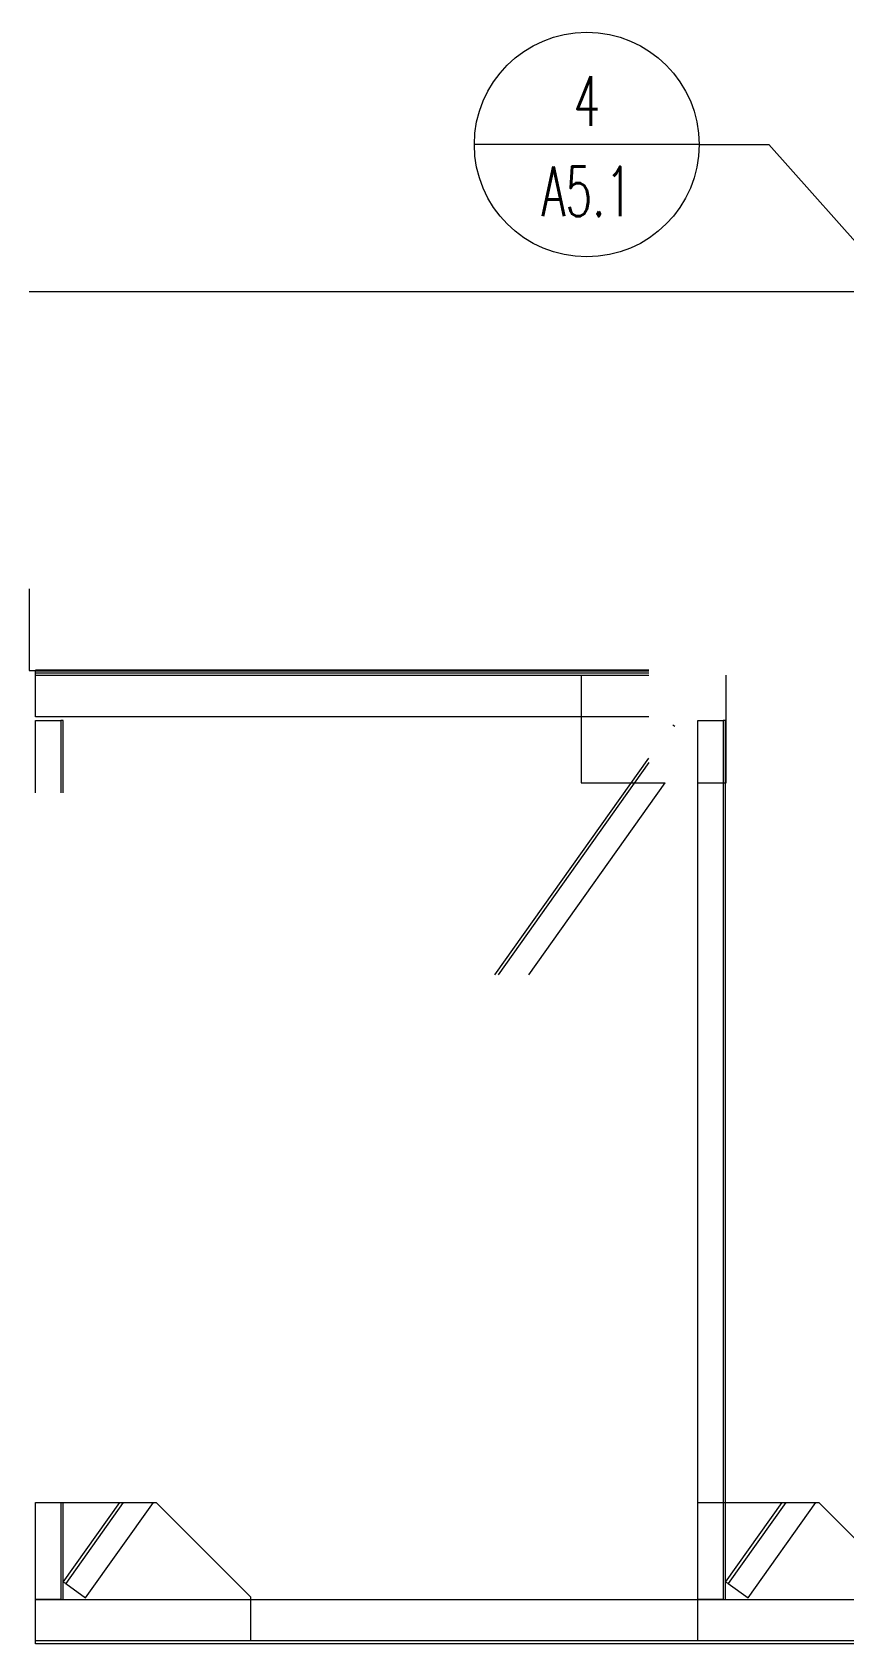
# Model space of a CAD drawing. Header units: inches. Extents: x -33163 to 19162, y -8858 to 30669.
# Drawn here: x -25502.8 to -25429.3, y -358.7 to -212.7 of the extents above; entities that cross this region are included whole.
import ezdxf
from ezdxf.enums import TextEntityAlignment as Align

# ---------------------------------------------------------------- set-up
doc = ezdxf.new("R2010")
doc.units = ezdxf.units.IN
doc.layers.get('0').update_dxf_attribs({"color": 9, "lineweight": 0})
doc.layers.add('A-ANNO-SYMB-48', color=12, linetype='Continuous', lineweight=9)
doc.layers.add('A-ROOF-BELOW', color=251, linetype='Continuous', lineweight=5)
doc.layers.add('TRUSS_Geometry', color=12, linetype='Continuous')
doc.styles.add('ROMANS', font='romans.shx', dxfattribs={"width": 1.1})

# ---------------------------------------------------------------- blocks, each defined once
blk = doc.blocks.new('DETL_TAG')
at = {"color": 0, "linetype": 'ByBlock'}
blk.add_line((20.36, 0), (-20.36, 0), dxfattribs=at)
blk.add_circle((0, 0), 20.36, dxfattribs=at)
at = {"color": 0, "linetype": 'ByBlock', "style": 'ROMANS', "width": 0.625}
for tag, p in [('NUMBER', (0, 7.92)), ('SHEET', (0, -8.49)), ('NOTE', (0, -28.8)), ('NOTE', (0, -40.97))]:
    blk.add_attdef(tag, text='', height=9, dxfattribs=at).set_placement(p, align=Align.MIDDLE)

msp = doc.modelspace()

# ---------------------------------------------------------------- linework, layer by layer
at = {"layer": 'A-ANNO-SYMB-48'}
msp.add_lwpolyline([(-25442.41136, -222.85246), (-25436.10238, -222.85246), (-25426.04871, -234.15587)], dxfattribs=at)
at = {"layer": 'A-ROOF-BELOW', "linetype": 'Continuous', "lineweight": 0}
msp.add_line((-25503.0971, -236.1762), (-25311.73054, -236.1762), dxfattribs=at)
msp.add_lwpolyline([(-25503.0971, -263.10604), (-25503.0971, -270.51834), (-25446.96678, -270.51834)], dxfattribs=at)
at = {"layer": 'TRUSS_Geometry', "lineweight": 30}
msp.add_lwpolyline([(-25446.96678, -270.51834), (-25502.51873, -270.51834)], dxfattribs=at)
at = {"layer": 'TRUSS_Geometry', "lineweight": 13}
for points in [[(-25446.96678, -274.73168), (-25502.51873, -274.73168), (-25502.51873, -270.51834)], [(-25502.51873, -270.73168), (-25446.96678, -270.73168)], [(-25502.51873, -270.94502), (-25446.96678, -270.94502)], [(-25453.0882, -270.94502), (-25453.0882, -273.50498), (-25453.0882, -280.70499), (-25448.18146, -280.70499), (-25445.49494, -280.70499)], [(-25442.52372, -280.70499), (-25440.23485, -280.70499), (-25439.96817, -280.70499), (-25439.96817, -274.51831), (-25439.96817, -270.94502)], [(-25502.52372, -281.61157), (-25502.52372, -275.05748), (-25500.23038, -275.05748), (-25500.23038, -281.61157)], [(-25500.01709, -281.61157), (-25500.01709, -275.05748), (-25500.23038, -275.05748)], [(-25444.80533, -275.43516), (-25444.61623, -275.55942)], [(-25440.23038, -354.73168), (-25440.01709, -354.73168), (-25440.01709, -275.05748), (-25440.23038, -275.05748)], [(-25460.90775, -298.0984), (-25446.96678, -278.47728)], [(-25446.96678, -278.87035), (-25460.61744, -298.0984)], [(-25457.8531, -298.0984), (-25445.49494, -280.70499)], [(-25500.23038, -345.93169), (-25500.23038, -354.73168), (-25502.52372, -354.73168), (-25502.52372, -345.93169)], [(-25502.52372, -358.46504), (-25502.52372, -354.46504), (-25502.52372, -349.71837), (-25502.52372, -345.93169), (-25494.25706, -345.93169), (-25491.75038, -345.93169), (-25491.59039, -345.93169), (-25483.05704, -354.46504), (-25483.05704, -358.46504)], [(-25500.23038, -354.73168), (-25500.01709, -354.73168), (-25500.01709, -345.93169)], [(-25499.77575, -353.25602), (-25500.01709, -353.14258), (-25494.89369, -345.93169)], [(-25494.57596, -345.93169), (-25499.77575, -353.25602), (-25497.97837, -354.57244), (-25491.83904, -345.93169)], [(-25442.52372, -358.46504), (-25442.52372, -354.46504), (-25442.52372, -349.71837), (-25442.52372, -345.93169), (-25434.25706, -345.93169), (-25431.75038, -345.93169), (-25431.59039, -345.93169), (-25423.05704, -354.46504), (-25423.05704, -358.46504)], [(-25439.77575, -353.25602), (-25440.01709, -353.14258), (-25434.89369, -345.93169)], [(-25434.57596, -345.93169), (-25439.77575, -353.25602), (-25437.97837, -354.57244), (-25431.83904, -345.93169)], [(-25502.51873, -354.73168), (-25319.52851, -354.73168), (-25319.52851, -358.46504), (-25319.52851, -358.73168), (-25502.51873, -358.73168), (-25502.51873, -354.73168)], [(-25319.52851, -358.46504), (-25502.51873, -358.46504)]]:
    msp.add_lwpolyline(points, dxfattribs=at)
msp.add_lwpolyline([(-25440.23038, -275.05748), (-25440.23038, -354.73168), (-25442.52372, -354.73168), (-25442.52372, -275.05748)], close=True, dxfattribs=at)

# ---------------------------------------------------------------- block references
at = {"layer": 'A-ANNO-SYMB-48'}
ref = msp.add_blockref('DETL_TAG', (-25452.59384, -222.85246), dxfattribs=dict(at, xscale=0.5, yscale=0.5, zscale=0.5))
ref.add_attrib('NUMBER', '4', dxfattribs={"layer": '0', "color": 0, "linetype": 'ByBlock', "height": 4.5, "style": 'ROMANS', "width": 0.625}).set_placement((-25452.59384, -218.89261), align=Align.MIDDLE)
ref.add_attrib('SHEET', 'A5.1', dxfattribs={"layer": '0', "color": 0, "linetype": 'ByBlock', "height": 4.5, "style": 'ROMANS', "width": 0.625}).set_placement((-25452.59384, -227.09516), align=Align.MIDDLE)

doc.saveas('drawing.dxf')
